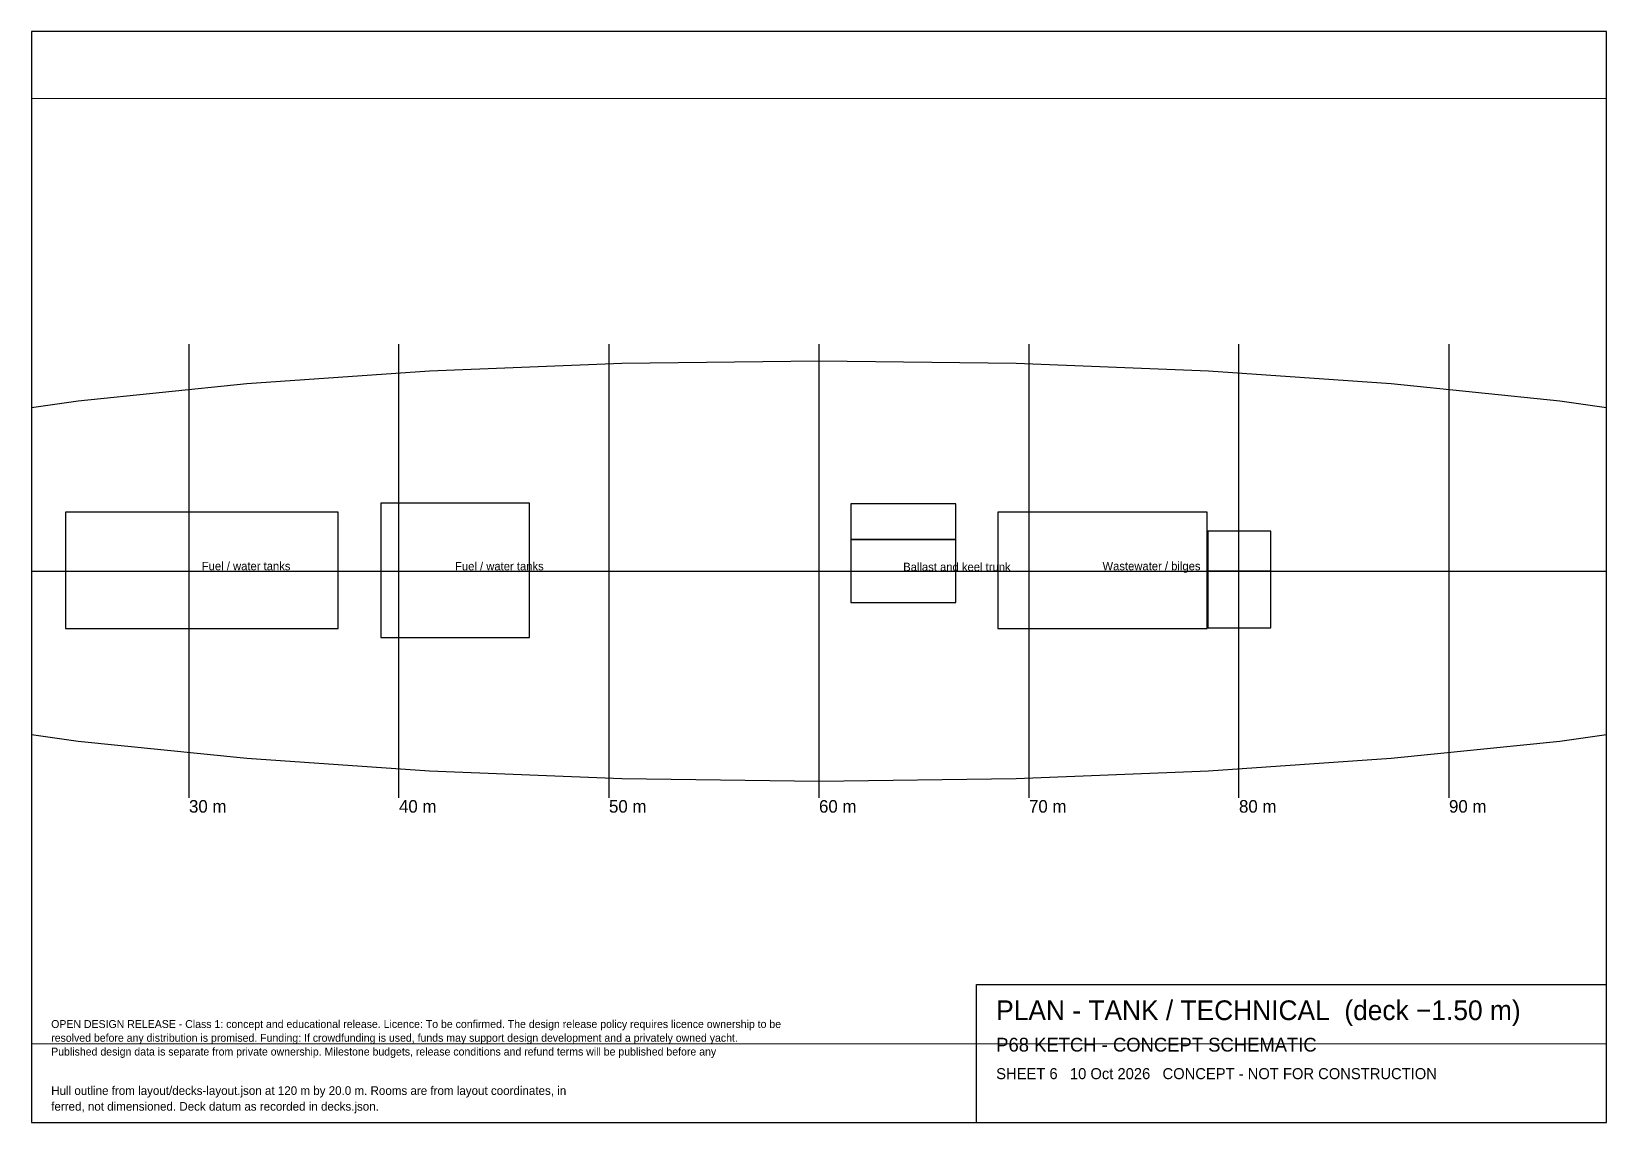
# Paper-space layout 'Layout1' of a CAD drawing. Header units: millimetres. Extents: x 10 to 410, y 10 to 287.
# The model-space entities are those that its viewports show. They can reach past a viewport. Long polylines and large blocks are cut down to what shows.
import ezdxf

# ---------------------------------------------------------------- set-up
doc = ezdxf.new("R2010")
doc.units = ezdxf.units.MM
for name, color, linetype in [('CENTRELINE', 1, 'Continuous'), ('FRAME', 7, 'Continuous'), ('GRID', 9, 'Continuous'), ('HULL_MODEL', 8, 'Continuous'), ('LIFT', 5, 'Continuous'), ('ROOMS', 3, 'Continuous'), ('TEXT', 7, 'Continuous')]:
    doc.layers.add(name, color=color, linetype=linetype)

msp = doc.modelspace()

# ---------------------------------------------------------------- linework, layer by layer
at = {"layer": 'CENTRELINE'}
msp.add_line((0, 0), (120000, 0), dxfattribs=at)
at = {"layer": 'GRID'}
for p, q in [((30000, -10800), (30000, 10800)), ((40000, -10800), (40000, 10800)), ((50000, -10800), (50000, 10800)), ((60000, -10800), (60000, 10800)), ((70000, -10800), (70000, 10800)), ((80000, -10800), (80000, 10800)), ((90000, -10800), (90000, 10800))]:
    msp.add_line(p, q, dxfattribs=at)
at = {"layer": 'HULL_MODEL'}
for points in [[(102430, 7070), (95270, 8090), (87240, 8910), (78540, 9510), (69390, 9880), (60000, 10000), (50610, 9880), (41460, 9510), (32760, 8910), (24730, 8090), (17570, 7070)], [(17570, -7070), (24730, -8090), (32760, -8910), (41460, -9510), (50610, -9880), (60000, -10000), (69390, -9880), (78540, -9510), (87240, -8910), (95270, -8090), (102430, -7070)]]:
    msp.add_lwpolyline(points, dxfattribs=at)
at = {"layer": 'LIFT'}
msp.add_lwpolyline([(78510, 0), (81510, 0), (81510, 1900), (78510, 1900), (78510, 0)], close=True, dxfattribs=at)
at = {"layer": 'ROOMS'}
for points in [[(39130, -3160), (46210, -3160), (46210, 3230), (39130, 3230), (39130, -3160)], [(61510, 1500), (66510, 1500), (66510, 3200), (61510, 3200), (61510, 1500)], [(24120, -2730), (37100, -2730), (37100, 2810), (24120, 2810), (24120, -2730)], [(68520, -2730), (78480, -2730), (78480, 2810), (68520, 2810), (68520, -2730)], [(61510, -1500), (66510, -1500), (66510, 1500), (61510, 1500), (61510, -1500)], [(78510, -2700), (81510, -2700), (81510, 0), (78510, 0), (78510, -2700)]]:
    msp.add_lwpolyline(points, close=True, dxfattribs=at)

# ---------------------------------------------------------------- texts
at = {"layer": 'GRID'}
for s, p in [('30 m', (30000, -11500)), ('40 m', (40000, -11500)), ('50 m', (50000, -11500)), ('60 m', (60000, -11500)), ('70 m', (70000, -11500)), ('80 m', (80000, -11500)), ('90 m', (90000, -11500))]:
    msp.add_text(s, height=600, dxfattribs=at).set_placement(p)
at = {"layer": 'TEXT'}
for s, p in [('Fuel / water tanks', (30610, 40)), ('Fuel / water tanks', (42670, 35)), ('Ballast and keel trunk', (64010, 0)), ('Wastewater / bilges', (73500, 40))]:
    msp.add_text(s, height=400, dxfattribs=at).set_placement(p)

psp = doc.layouts.get("Layout1")

# ---------------------------------------------------------------- linework, layer by layer
at = {"layer": 'FRAME'}
for points in [[(10, 10), (410, 10), (410, 287), (10, 287), (10, 10)], [(250, 10), (250, 45), (410, 45)]]:
    psp.add_lwpolyline(points, dxfattribs=at)

# ---------------------------------------------------------------- texts
at = {"layer": 'TEXT'}
for s, height, p in [('PLAN - TANK / TECHNICAL  (deck −1.50 m)', 5, (255, 36)), ('OPEN DESIGN RELEASE - Class 1: concept and educational release. Licence: To be confirmed. The design release policy requires licence ownership to be', 2, (15, 34)), ('resolved before any distribution is promised. Funding: If crowdfunding is used, funds may support design development and a privately owned yacht.', 2, (15, 30.5)), ('Published design data is separate from private ownership. Milestone budgets, release conditions and refund terms will be published before any', 2, (15, 27)), ('P68 KETCH - CONCEPT SCHEMATIC', 3.5, (255, 28)), ('SHEET 6   10 Oct 2026   CONCEPT - NOT FOR CONSTRUCTION', 2.8, (255, 21)), ('Hull outline from layout/decks-layout.json at 120 m by 20.0 m. Rooms are from layout coordinates, in', 2.2, (15, 17)), ('ferred, not dimensioned. Deck datum as recorded in decks.json.', 2.2, (15, 13))]:
    psp.add_text(s, height=height, dxfattribs=at).set_placement(p)

# ---------------------------------------------------------------- viewports
at = {"layer": 'VIEWPORTS'}
psp.add_viewport(center=(210, 150), size=(400, 240), view_center_point=(60000, 0), view_height=45000, dxfattribs=at)

doc.saveas('drawing.dxf')
